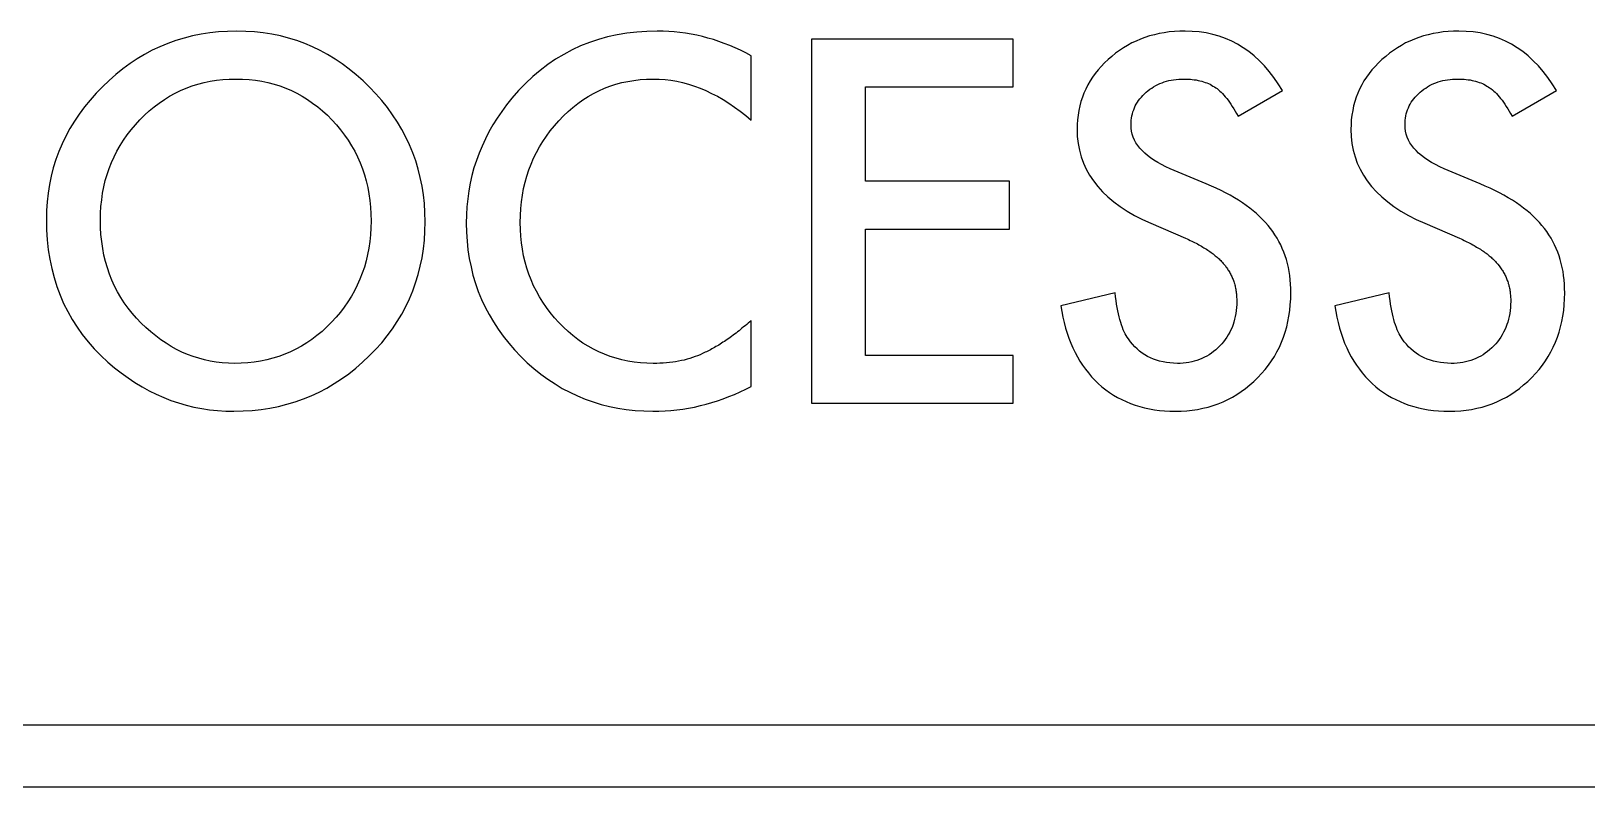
# Model space of a CAD drawing. Header units: metres. Extents: x 6 to 207, y 15 to 119.
# Drawn here: x 156.18 to 168.75, y 112.55 to 118.66 of the extents above; entities that cross this region are included whole.
import ezdxf

# ---------------------------------------------------------------- set-up
doc = ezdxf.new("R2010")
doc.units = ezdxf.units.M

msp = doc.modelspace()

# ---------------------------------------------------------------- linework, layer by layer
for p, q in [((157.349, 118.582), (157.284, 118.559)), ((157.416, 118.602), (157.349, 118.582)), ((157.483, 118.619), (157.416, 118.602)), ((157.552, 118.633), (157.483, 118.619)), ((157.622, 118.644), (157.552, 118.633)), ((157.693, 118.652), (157.622, 118.644)), ((157.766, 118.656), (157.693, 118.652)), ((157.84, 118.658), (157.766, 118.656)), ((157.913, 118.656), (157.84, 118.658)), ((157.985, 118.652), (157.913, 118.656)), ((158.055, 118.644), (157.985, 118.652)), ((158.125, 118.633), (158.055, 118.644)), ((158.193, 118.619), (158.125, 118.633)), ((158.26, 118.602), (158.193, 118.619)), ((158.325, 118.581), (158.26, 118.602)), ((158.39, 118.558), (158.325, 118.581)), ((160.764, 118.59), (160.691, 118.566)), ((160.838, 118.611), (160.764, 118.59)), ((160.915, 118.628), (160.838, 118.611)), ((160.993, 118.641), (160.915, 118.628)), ((161.073, 118.65), (160.993, 118.641)), ((161.156, 118.656), (161.073, 118.65)), ((161.239, 118.658), (161.156, 118.656)), ((161.286, 118.657), (161.239, 118.658)), ((161.332, 118.655), (161.286, 118.657)), ((161.377, 118.652), (161.332, 118.655)), ((161.423, 118.647), (161.377, 118.652)), ((161.468, 118.641), (161.423, 118.647)), ((161.514, 118.633), (161.468, 118.641)), ((161.559, 118.624), (161.514, 118.633)), ((161.604, 118.614), (161.559, 118.624)), ((161.648, 118.602), (161.604, 118.614)), ((161.693, 118.589), (161.648, 118.602)), ((161.737, 118.575), (161.693, 118.589)), ((164.117, 118.594), (162.485, 118.594)), ((162.485, 118.594), (162.485, 115.65)), ((164.117, 118.207), (164.117, 118.594)), ((165.109, 118.578), (165.074, 118.562)), ((165.145, 118.594), (165.109, 118.578)), ((165.181, 118.607), (165.145, 118.594)), ((165.219, 118.619), (165.181, 118.607)), ((165.257, 118.629), (165.219, 118.619)), ((165.296, 118.638), (165.257, 118.629)), ((165.336, 118.645), (165.296, 118.638)), ((165.377, 118.651), (165.336, 118.645)), ((165.419, 118.655), (165.377, 118.651)), ((165.462, 118.657), (165.419, 118.655)), ((165.505, 118.658), (165.462, 118.657)), ((165.563, 118.656), (165.505, 118.658)), ((165.62, 118.651), (165.563, 118.656)), ((165.676, 118.643), (165.62, 118.651)), ((165.73, 118.631), (165.676, 118.643)), ((165.782, 118.616), (165.73, 118.631)), ((165.833, 118.598), (165.782, 118.616)), ((165.882, 118.577), (165.833, 118.598)), ((167.323, 118.578), (167.288, 118.562)), ((167.359, 118.594), (167.323, 118.578)), ((167.395, 118.607), (167.359, 118.594)), ((167.433, 118.619), (167.395, 118.607)), ((167.471, 118.629), (167.433, 118.619)), ((167.51, 118.638), (167.471, 118.629)), ((167.55, 118.645), (167.51, 118.638)), ((167.591, 118.651), (167.55, 118.645)), ((167.633, 118.655), (167.591, 118.651)), ((167.675, 118.657), (167.633, 118.655)), ((167.719, 118.658), (167.675, 118.657)), ((167.777, 118.656), (167.719, 118.658)), ((167.834, 118.651), (167.777, 118.656)), ((167.89, 118.643), (167.834, 118.651)), ((167.944, 118.631), (167.89, 118.643)), ((167.996, 118.616), (167.944, 118.631)), ((168.047, 118.598), (167.996, 118.616)), ((168.096, 118.577), (168.047, 118.598)), ((157.096, 118.47), (157.036, 118.434)), ((157.158, 118.503), (157.096, 118.47)), ((157.22, 118.532), (157.158, 118.503)), ((157.284, 118.559), (157.22, 118.532)), ((158.453, 118.531), (158.39, 118.558)), ((158.515, 118.501), (158.453, 118.531)), ((158.575, 118.468), (158.515, 118.501)), ((158.635, 118.432), (158.575, 118.468)), ((160.484, 118.47), (160.418, 118.431)), ((160.551, 118.506), (160.484, 118.47)), ((160.62, 118.538), (160.551, 118.506)), ((160.691, 118.566), (160.62, 118.538)), ((161.781, 118.559), (161.737, 118.575)), ((161.825, 118.542), (161.781, 118.559)), ((161.869, 118.523), (161.825, 118.542)), ((161.913, 118.503), (161.869, 118.523)), ((161.956, 118.482), (161.913, 118.503)), ((161.999, 118.459), (161.956, 118.482)), ((161.999, 117.937), (161.999, 118.459)), ((164.913, 118.454), (164.883, 118.428)), ((164.943, 118.479), (164.913, 118.454)), ((164.975, 118.502), (164.943, 118.479)), ((165.007, 118.523), (164.975, 118.502)), ((165.04, 118.543), (165.007, 118.523)), ((165.074, 118.562), (165.04, 118.543)), ((165.93, 118.552), (165.882, 118.577)), ((165.976, 118.523), (165.93, 118.552)), ((166.021, 118.492), (165.976, 118.523)), ((166.065, 118.457), (166.021, 118.492)), ((166.107, 118.419), (166.065, 118.457)), ((167.127, 118.454), (167.097, 118.428)), ((167.157, 118.479), (167.127, 118.454)), ((167.189, 118.502), (167.157, 118.479)), ((167.221, 118.523), (167.189, 118.502)), ((167.254, 118.543), (167.221, 118.523)), ((167.288, 118.562), (167.254, 118.543)), ((168.144, 118.552), (168.096, 118.577)), ((168.19, 118.523), (168.144, 118.552)), ((168.235, 118.492), (168.19, 118.523)), ((168.279, 118.457), (168.235, 118.492)), ((168.32, 118.419), (168.279, 118.457)), ((156.92, 118.353), (156.864, 118.308)), ((156.978, 118.395), (156.92, 118.353)), ((157.036, 118.434), (156.978, 118.395)), ((158.693, 118.393), (158.635, 118.432)), ((158.75, 118.351), (158.693, 118.393)), ((158.806, 118.305), (158.75, 118.351)), ((160.293, 118.34), (160.233, 118.29)), ((160.355, 118.387), (160.293, 118.34)), ((160.418, 118.431), (160.355, 118.387)), ((164.802, 118.345), (164.779, 118.315)), ((164.827, 118.373), (164.802, 118.345)), ((164.854, 118.401), (164.827, 118.373)), ((164.883, 118.428), (164.854, 118.401)), ((166.147, 118.377), (166.107, 118.419)), ((166.186, 118.332), (166.147, 118.377)), ((166.223, 118.284), (166.186, 118.332)), ((167.016, 118.345), (166.993, 118.315)), ((167.041, 118.373), (167.016, 118.345)), ((167.068, 118.401), (167.041, 118.373)), ((167.097, 118.428), (167.068, 118.401)), ((168.361, 118.377), (168.32, 118.419)), ((168.399, 118.332), (168.361, 118.377)), ((168.437, 118.284), (168.399, 118.332)), ((156.755, 118.209), (156.703, 118.156)), ((156.809, 118.26), (156.755, 118.209)), ((156.864, 118.308), (156.809, 118.26)), ((157.433, 118.198), (157.479, 118.215)), ((157.479, 118.215), (157.527, 118.23)), ((157.527, 118.23), (157.576, 118.242)), ((157.576, 118.242), (157.625, 118.253)), ((157.625, 118.253), (157.676, 118.261)), ((157.676, 118.261), (157.728, 118.266)), ((157.728, 118.266), (157.78, 118.27)), ((157.78, 118.27), (157.834, 118.271)), ((157.834, 118.271), (157.888, 118.27)), ((157.888, 118.27), (157.941, 118.266)), ((157.941, 118.266), (157.993, 118.261)), ((157.993, 118.261), (158.043, 118.253)), ((158.043, 118.253), (158.093, 118.242)), ((158.093, 118.242), (158.142, 118.23)), ((158.142, 118.23), (158.19, 118.215)), ((158.19, 118.215), (158.236, 118.198)), ((158.861, 118.257), (158.806, 118.305)), ((158.914, 118.205), (158.861, 118.257)), ((158.965, 118.151), (158.914, 118.205)), ((160.175, 118.235), (160.119, 118.177)), ((160.233, 118.29), (160.175, 118.235)), ((160.812, 118.196), (160.857, 118.214)), ((160.857, 118.214), (160.904, 118.229)), ((160.904, 118.229), (160.952, 118.242)), ((160.952, 118.242), (161.001, 118.252)), ((161.001, 118.252), (161.05, 118.26)), ((161.05, 118.26), (161.101, 118.266)), ((161.101, 118.266), (161.153, 118.27)), ((161.153, 118.27), (161.205, 118.271)), ((161.205, 118.271), (161.254, 118.27)), ((161.254, 118.27), (161.302, 118.266)), ((161.302, 118.266), (161.349, 118.261)), ((161.349, 118.261), (161.397, 118.253)), ((161.397, 118.253), (161.444, 118.242)), ((161.444, 118.242), (161.492, 118.229)), ((161.492, 118.229), (161.539, 118.214)), ((161.539, 118.214), (161.586, 118.197)), ((162.922, 117.445), (162.922, 118.207)), ((162.922, 118.207), (164.117, 118.207)), ((164.719, 118.223), (164.702, 118.19)), ((164.737, 118.255), (164.719, 118.223)), ((164.757, 118.285), (164.737, 118.255)), ((164.779, 118.315), (164.757, 118.285)), ((165.236, 118.198), (165.251, 118.208)), ((165.251, 118.208), (165.268, 118.218)), ((165.268, 118.218), (165.284, 118.226)), ((165.284, 118.226), (165.301, 118.234)), ((165.301, 118.234), (165.319, 118.241)), ((165.319, 118.241), (165.337, 118.247)), ((165.337, 118.247), (165.355, 118.253)), ((165.355, 118.253), (165.374, 118.258)), ((165.374, 118.258), (165.393, 118.262)), ((165.393, 118.262), (165.413, 118.265)), ((165.413, 118.265), (165.433, 118.268)), ((165.433, 118.268), (165.454, 118.27)), ((165.454, 118.27), (165.475, 118.271)), ((165.475, 118.271), (165.496, 118.271)), ((165.496, 118.271), (165.514, 118.271)), ((165.514, 118.271), (165.531, 118.27)), ((165.531, 118.27), (165.548, 118.269)), ((165.548, 118.269), (165.564, 118.267)), ((165.564, 118.267), (165.58, 118.265)), ((165.58, 118.265), (165.596, 118.263)), ((165.596, 118.263), (165.611, 118.26)), ((165.611, 118.26), (165.626, 118.257)), ((165.626, 118.257), (165.64, 118.253)), ((165.64, 118.253), (165.654, 118.249)), ((165.654, 118.249), (165.668, 118.244)), ((165.668, 118.244), (165.681, 118.239)), ((165.681, 118.239), (165.694, 118.234)), ((165.694, 118.234), (165.707, 118.228)), ((165.707, 118.228), (165.719, 118.221)), ((165.719, 118.221), (165.731, 118.214)), ((165.731, 118.214), (165.742, 118.207)), ((165.742, 118.207), (165.753, 118.2)), ((166.259, 118.233), (166.223, 118.284)), ((166.293, 118.178), (166.259, 118.233)), ((166.933, 118.223), (166.916, 118.19)), ((166.951, 118.255), (166.933, 118.223)), ((166.971, 118.285), (166.951, 118.255)), ((166.993, 118.315), (166.971, 118.285)), ((167.45, 118.198), (167.465, 118.208)), ((167.465, 118.208), (167.481, 118.218)), ((167.481, 118.218), (167.498, 118.226)), ((167.498, 118.226), (167.515, 118.234)), ((167.515, 118.234), (167.533, 118.241)), ((167.533, 118.241), (167.551, 118.247)), ((167.551, 118.247), (167.569, 118.253)), ((167.569, 118.253), (167.588, 118.258)), ((167.588, 118.258), (167.607, 118.262)), ((167.607, 118.262), (167.627, 118.265)), ((167.627, 118.265), (167.647, 118.268)), ((167.647, 118.268), (167.667, 118.27)), ((167.667, 118.27), (167.688, 118.271)), ((167.688, 118.271), (167.71, 118.271)), ((167.71, 118.271), (167.727, 118.271)), ((167.727, 118.271), (167.745, 118.27)), ((167.745, 118.27), (167.761, 118.269)), ((167.761, 118.269), (167.778, 118.267)), ((167.778, 118.267), (167.794, 118.265)), ((167.794, 118.265), (167.809, 118.263)), ((167.809, 118.263), (167.825, 118.26)), ((167.825, 118.26), (167.84, 118.257)), ((167.84, 118.257), (167.854, 118.253)), ((167.854, 118.253), (167.868, 118.249)), ((167.868, 118.249), (167.882, 118.244)), ((167.882, 118.244), (167.895, 118.239)), ((167.895, 118.239), (167.908, 118.234)), ((167.908, 118.234), (167.921, 118.228)), ((167.921, 118.228), (167.933, 118.221)), ((167.933, 118.221), (167.945, 118.214)), ((167.945, 118.214), (167.956, 118.207)), ((167.956, 118.207), (167.967, 118.2)), ((168.473, 118.233), (168.437, 118.284)), ((168.507, 118.178), (168.473, 118.233)), ((156.655, 118.101), (156.609, 118.045)), ((156.703, 118.156), (156.655, 118.101)), ((157.173, 118.047), (157.214, 118.077)), ((157.214, 118.077), (157.256, 118.106)), ((157.256, 118.106), (157.298, 118.132)), ((157.298, 118.132), (157.342, 118.156)), ((157.342, 118.156), (157.387, 118.178)), ((157.387, 118.178), (157.433, 118.198)), ((158.236, 118.198), (158.282, 118.178)), ((158.282, 118.178), (158.327, 118.156)), ((158.327, 118.156), (158.37, 118.132)), ((158.37, 118.132), (158.413, 118.106)), ((158.413, 118.106), (158.454, 118.077)), ((158.454, 118.077), (158.495, 118.047)), ((159.013, 118.096), (158.965, 118.151)), ((159.058, 118.04), (159.013, 118.096)), ((160.064, 118.115), (160.022, 118.062)), ((160.119, 118.177), (160.064, 118.115)), ((160.598, 118.073), (160.639, 118.103)), ((160.639, 118.103), (160.68, 118.129)), ((160.68, 118.129), (160.723, 118.154)), ((160.723, 118.154), (160.767, 118.176)), ((160.767, 118.176), (160.812, 118.196)), ((161.586, 118.197), (161.632, 118.177)), ((161.632, 118.177), (161.679, 118.155)), ((161.679, 118.155), (161.725, 118.131)), ((161.725, 118.131), (161.771, 118.105)), ((161.771, 118.105), (161.817, 118.076)), ((161.817, 118.076), (161.863, 118.044)), ((164.663, 118.089), (164.654, 118.053)), ((164.675, 118.123), (164.663, 118.089)), ((164.688, 118.157), (164.675, 118.123)), ((164.702, 118.19), (164.688, 118.157)), ((165.111, 118.068), (165.12, 118.083)), ((165.12, 118.083), (165.13, 118.098)), ((165.13, 118.098), (165.14, 118.112)), ((165.14, 118.112), (165.152, 118.125)), ((165.152, 118.125), (165.164, 118.139)), ((165.164, 118.139), (165.177, 118.151)), ((165.177, 118.151), (165.191, 118.164)), ((165.191, 118.164), (165.205, 118.176)), ((165.205, 118.176), (165.22, 118.188)), ((165.22, 118.188), (165.236, 118.198)), ((165.753, 118.2), (165.764, 118.193)), ((165.764, 118.193), (165.775, 118.184)), ((165.775, 118.184), (165.786, 118.174)), ((165.786, 118.174), (165.797, 118.164)), ((165.797, 118.164), (165.808, 118.153)), ((165.808, 118.153), (165.819, 118.141)), ((165.819, 118.141), (165.83, 118.128)), ((165.83, 118.128), (165.842, 118.114)), ((165.842, 118.114), (165.853, 118.099)), ((165.853, 118.099), (165.864, 118.084)), ((165.864, 118.084), (165.876, 118.067)), ((165.934, 117.971), (166.293, 118.178)), ((166.877, 118.089), (166.868, 118.053)), ((166.888, 118.123), (166.877, 118.089)), ((166.901, 118.157), (166.888, 118.123)), ((166.916, 118.19), (166.901, 118.157)), ((167.325, 118.068), (167.334, 118.083)), ((167.334, 118.083), (167.344, 118.098)), ((167.344, 118.098), (167.354, 118.112)), ((167.354, 118.112), (167.366, 118.125)), ((167.366, 118.125), (167.378, 118.139)), ((167.378, 118.139), (167.391, 118.151)), ((167.391, 118.151), (167.405, 118.164)), ((167.405, 118.164), (167.419, 118.176)), ((167.419, 118.176), (167.434, 118.188)), ((167.434, 118.188), (167.45, 118.198)), ((167.967, 118.2), (167.978, 118.193)), ((167.978, 118.193), (167.989, 118.184)), ((167.989, 118.184), (168, 118.174)), ((168, 118.174), (168.011, 118.164)), ((168.011, 118.164), (168.022, 118.153)), ((168.022, 118.153), (168.033, 118.141)), ((168.033, 118.141), (168.044, 118.128)), ((168.044, 118.128), (168.056, 118.114)), ((168.056, 118.114), (168.067, 118.099)), ((168.067, 118.099), (168.078, 118.084)), ((168.078, 118.084), (168.09, 118.067)), ((168.148, 117.971), (168.507, 118.178)), ((156.567, 117.988), (156.528, 117.93)), ((156.609, 118.045), (156.567, 117.988)), ((157.057, 117.94), (157.095, 117.978)), ((157.095, 117.978), (157.133, 118.013)), ((157.133, 118.013), (157.173, 118.047)), ((158.495, 118.047), (158.534, 118.013)), ((158.534, 118.013), (158.573, 117.978)), ((158.573, 117.978), (158.61, 117.94)), ((159.1, 117.982), (159.058, 118.04)), ((159.139, 117.923), (159.1, 117.982)), ((159.946, 117.955), (159.911, 117.9)), ((159.983, 118.009), (159.946, 117.955)), ((160.022, 118.062), (159.983, 118.009)), ((160.444, 117.933), (160.481, 117.972)), ((160.481, 117.972), (160.519, 118.008)), ((160.519, 118.008), (160.558, 118.042)), ((160.558, 118.042), (160.598, 118.073)), ((161.863, 118.044), (161.909, 118.011)), ((161.909, 118.011), (161.954, 117.975)), ((161.954, 117.975), (161.999, 117.937)), ((164.64, 117.98), (164.635, 117.942)), ((164.646, 118.017), (164.64, 117.98)), ((164.654, 118.053), (164.646, 118.017)), ((165.071, 117.937), (165.073, 117.954)), ((165.073, 117.954), (165.076, 117.972)), ((165.076, 117.972), (165.08, 117.989)), ((165.08, 117.989), (165.084, 118.005)), ((165.084, 118.005), (165.09, 118.022)), ((165.09, 118.022), (165.096, 118.038)), ((165.096, 118.038), (165.103, 118.053)), ((165.103, 118.053), (165.111, 118.068)), ((165.876, 118.067), (165.887, 118.05)), ((165.887, 118.05), (165.899, 118.031)), ((165.899, 118.031), (165.911, 118.012)), ((165.911, 118.012), (165.922, 117.992)), ((165.922, 117.992), (165.934, 117.971)), ((166.854, 117.98), (166.849, 117.942)), ((166.86, 118.017), (166.854, 117.98)), ((166.868, 118.053), (166.86, 118.017)), ((167.285, 117.937), (167.287, 117.954)), ((167.287, 117.954), (167.29, 117.972)), ((167.29, 117.972), (167.293, 117.989)), ((167.293, 117.989), (167.298, 118.005)), ((167.298, 118.005), (167.304, 118.022)), ((167.304, 118.022), (167.31, 118.038)), ((167.31, 118.038), (167.317, 118.053)), ((167.317, 118.053), (167.325, 118.068)), ((168.09, 118.067), (168.101, 118.05)), ((168.101, 118.05), (168.113, 118.031)), ((168.113, 118.031), (168.124, 118.012)), ((168.124, 118.012), (168.136, 117.992)), ((168.136, 117.992), (168.148, 117.971)), ((156.492, 117.87), (156.459, 117.809)), ((156.528, 117.93), (156.492, 117.87)), ((156.955, 117.819), (156.986, 117.86)), ((156.986, 117.86), (157.021, 117.901)), ((157.021, 117.901), (157.057, 117.94)), ((158.61, 117.94), (158.646, 117.901)), ((158.646, 117.901), (158.68, 117.86)), ((158.68, 117.86), (158.712, 117.818)), ((159.175, 117.863), (159.139, 117.923)), ((159.207, 117.802), (159.175, 117.863)), ((159.879, 117.844), (159.85, 117.787)), ((159.911, 117.9), (159.879, 117.844)), ((160.344, 117.81), (160.375, 117.852)), ((160.375, 117.852), (160.409, 117.893)), ((160.409, 117.893), (160.444, 117.933)), ((164.633, 117.903), (164.632, 117.864)), ((164.632, 117.864), (164.634, 117.806)), ((164.635, 117.942), (164.633, 117.903)), ((165.069, 117.919), (165.071, 117.937)), ((165.069, 117.9), (165.069, 117.919)), ((165.07, 117.875), (165.069, 117.9)), ((165.073, 117.85), (165.07, 117.875)), ((165.079, 117.825), (165.073, 117.85)), ((165.087, 117.802), (165.079, 117.825)), ((166.847, 117.903), (166.846, 117.864)), ((166.846, 117.864), (166.848, 117.806)), ((166.849, 117.942), (166.847, 117.903)), ((167.283, 117.919), (167.285, 117.937)), ((167.283, 117.9), (167.283, 117.919)), ((167.284, 117.875), (167.283, 117.9)), ((167.287, 117.85), (167.284, 117.875)), ((167.293, 117.825), (167.287, 117.85)), ((167.3, 117.802), (167.293, 117.825)), ((156.429, 117.747), (156.402, 117.684)), ((156.459, 117.809), (156.429, 117.747)), ((156.872, 117.689), (156.897, 117.733)), ((156.897, 117.733), (156.925, 117.777)), ((156.925, 117.777), (156.955, 117.819)), ((158.712, 117.818), (158.741, 117.776)), ((158.741, 117.776), (158.768, 117.732)), ((158.768, 117.732), (158.794, 117.687)), ((159.237, 117.739), (159.207, 117.802)), ((159.263, 117.675), (159.237, 117.739)), ((159.823, 117.729), (159.799, 117.671)), ((159.85, 117.787), (159.823, 117.729)), ((160.263, 117.678), (160.288, 117.723)), ((160.288, 117.723), (160.315, 117.767)), ((160.315, 117.767), (160.344, 117.81)), ((164.634, 117.806), (164.64, 117.75)), ((164.64, 117.75), (164.651, 117.695)), ((165.096, 117.778), (165.087, 117.802)), ((165.108, 117.756), (165.096, 117.778)), ((165.123, 117.734), (165.108, 117.756)), ((165.139, 117.712), (165.123, 117.734)), ((165.158, 117.692), (165.139, 117.712)), ((166.848, 117.806), (166.854, 117.75)), ((166.854, 117.75), (166.864, 117.695)), ((167.31, 117.778), (167.3, 117.802)), ((167.322, 117.756), (167.31, 117.778)), ((167.337, 117.734), (167.322, 117.756)), ((167.353, 117.712), (167.337, 117.734)), ((167.372, 117.692), (167.353, 117.712)), ((156.379, 117.62), (156.358, 117.554)), ((156.402, 117.684), (156.379, 117.62)), ((156.809, 117.549), (156.828, 117.597)), ((156.828, 117.597), (156.849, 117.643)), ((156.849, 117.643), (156.872, 117.689)), ((158.794, 117.687), (158.817, 117.641)), ((158.817, 117.641), (158.837, 117.594)), ((158.837, 117.594), (158.856, 117.546)), ((159.287, 117.61), (159.263, 117.675)), ((159.307, 117.543), (159.287, 117.61)), ((159.777, 117.612), (159.758, 117.552)), ((159.799, 117.671), (159.777, 117.612)), ((160.202, 117.536), (160.22, 117.584)), ((160.22, 117.584), (160.24, 117.632)), ((160.24, 117.632), (160.263, 117.678)), ((164.651, 117.695), (164.665, 117.642)), ((164.665, 117.642), (164.684, 117.591)), ((164.684, 117.591), (164.706, 117.542)), ((165.179, 117.671), (165.158, 117.692)), ((165.202, 117.652), (165.179, 117.671)), ((165.227, 117.633), (165.202, 117.652)), ((165.254, 117.614), (165.227, 117.633)), ((165.284, 117.596), (165.254, 117.614)), ((165.316, 117.579), (165.284, 117.596)), ((165.35, 117.562), (165.316, 117.579)), ((166.864, 117.695), (166.879, 117.642)), ((166.879, 117.642), (166.897, 117.591)), ((166.897, 117.591), (166.92, 117.542)), ((167.393, 117.671), (167.372, 117.692)), ((167.416, 117.652), (167.393, 117.671)), ((167.441, 117.633), (167.416, 117.652)), ((167.468, 117.614), (167.441, 117.633)), ((167.498, 117.596), (167.468, 117.614)), ((167.53, 117.579), (167.498, 117.596)), ((167.564, 117.562), (167.53, 117.579)), ((156.341, 117.487), (156.327, 117.419)), ((156.358, 117.554), (156.341, 117.487)), ((156.766, 117.4), (156.778, 117.451)), ((156.778, 117.451), (156.793, 117.5)), ((156.793, 117.5), (156.809, 117.549)), ((158.856, 117.546), (158.872, 117.497)), ((158.872, 117.497), (158.886, 117.447)), ((158.886, 117.447), (158.899, 117.395)), ((159.324, 117.475), (159.307, 117.543)), ((159.338, 117.406), (159.324, 117.475)), ((159.741, 117.491), (159.727, 117.429)), ((159.758, 117.552), (159.741, 117.491)), ((160.171, 117.436), (160.185, 117.487)), ((160.185, 117.487), (160.202, 117.536)), ((164.706, 117.542), (164.733, 117.494)), ((164.733, 117.494), (164.764, 117.447)), ((164.764, 117.447), (164.799, 117.403)), ((165.386, 117.546), (165.35, 117.562)), ((165.677, 117.424), (165.386, 117.546)), ((166.92, 117.542), (166.947, 117.494)), ((166.947, 117.494), (166.978, 117.447)), ((166.978, 117.447), (167.013, 117.403)), ((167.6, 117.546), (167.564, 117.562)), ((167.891, 117.424), (167.6, 117.546)), ((156.316, 117.349), (156.308, 117.279)), ((156.327, 117.419), (156.316, 117.349)), ((156.749, 117.295), (156.756, 117.348)), ((156.756, 117.348), (156.766, 117.4)), ((158.899, 117.395), (158.908, 117.343)), ((158.908, 117.343), (158.916, 117.29)), ((159.349, 117.336), (159.338, 117.406)), ((159.357, 117.264), (159.349, 117.336)), ((159.716, 117.366), (159.707, 117.303)), ((159.727, 117.429), (159.716, 117.366)), ((160.142, 117.279), (160.15, 117.332)), ((160.15, 117.332), (160.159, 117.385)), ((160.159, 117.385), (160.171, 117.436)), ((164.085, 117.445), (162.922, 117.445)), ((164.085, 117.058), (164.085, 117.445)), ((164.799, 117.403), (164.838, 117.36)), ((164.838, 117.36), (164.882, 117.318)), ((165.718, 117.406), (165.677, 117.424)), ((165.758, 117.388), (165.718, 117.406)), ((165.796, 117.37), (165.758, 117.388)), ((165.833, 117.351), (165.796, 117.37)), ((165.869, 117.331), (165.833, 117.351)), ((165.904, 117.311), (165.869, 117.331)), ((167.013, 117.403), (167.052, 117.36)), ((167.052, 117.36), (167.095, 117.318)), ((167.932, 117.406), (167.891, 117.424)), ((167.972, 117.388), (167.932, 117.406)), ((168.01, 117.37), (167.972, 117.388)), ((168.047, 117.351), (168.01, 117.37)), ((168.083, 117.331), (168.047, 117.351)), ((168.118, 117.311), (168.083, 117.331)), ((156.303, 117.207), (156.302, 117.134)), ((156.308, 117.279), (156.303, 117.207)), ((156.74, 117.186), (156.743, 117.241)), ((156.743, 117.241), (156.749, 117.295)), ((158.916, 117.29), (158.921, 117.235)), ((158.921, 117.235), (158.925, 117.18)), ((159.361, 117.191), (159.357, 117.264)), ((159.701, 117.238), (159.697, 117.173)), ((159.707, 117.303), (159.701, 117.238)), ((160.133, 117.169), (160.137, 117.224)), ((160.137, 117.224), (160.142, 117.279)), ((164.882, 117.318), (164.929, 117.279)), ((164.929, 117.279), (164.981, 117.241)), ((164.981, 117.241), (165.036, 117.204)), ((165.036, 117.204), (165.096, 117.169)), ((165.937, 117.291), (165.904, 117.311)), ((165.969, 117.27), (165.937, 117.291)), ((165.999, 117.249), (165.969, 117.27)), ((166.029, 117.227), (165.999, 117.249)), ((166.056, 117.205), (166.029, 117.227)), ((166.083, 117.183), (166.056, 117.205)), ((167.095, 117.318), (167.143, 117.279)), ((167.143, 117.279), (167.194, 117.241)), ((167.194, 117.241), (167.25, 117.204)), ((167.25, 117.204), (167.31, 117.169)), ((168.151, 117.291), (168.118, 117.311)), ((168.183, 117.27), (168.151, 117.291)), ((168.213, 117.249), (168.183, 117.27)), ((168.242, 117.227), (168.213, 117.249)), ((168.27, 117.205), (168.242, 117.227)), ((168.297, 117.183), (168.27, 117.205)), ((156.302, 117.134), (156.304, 117.051)), ((156.739, 117.13), (156.74, 117.186)), ((156.74, 117.071), (156.739, 117.13)), ((156.743, 117.013), (156.74, 117.071)), ((158.925, 117.18), (158.926, 117.123)), ((158.926, 117.123), (158.925, 117.067)), ((159.363, 117.117), (159.361, 117.191)), ((159.361, 117.042), (159.363, 117.117)), ((159.697, 117.173), (159.695, 117.107)), ((159.695, 117.107), (159.697, 117.033)), ((160.132, 117.112), (160.133, 117.169)), ((160.133, 117.056), (160.132, 117.112)), ((165.096, 117.169), (165.16, 117.136)), ((165.16, 117.136), (165.228, 117.105)), ((165.228, 117.105), (165.509, 116.984)), ((166.108, 117.16), (166.083, 117.183)), ((166.132, 117.136), (166.108, 117.16)), ((166.155, 117.112), (166.132, 117.136)), ((166.176, 117.088), (166.155, 117.112)), ((166.196, 117.063), (166.176, 117.088)), ((167.31, 117.169), (167.374, 117.136)), ((167.374, 117.136), (167.442, 117.105)), ((167.442, 117.105), (167.723, 116.984)), ((168.322, 117.16), (168.297, 117.183)), ((168.346, 117.136), (168.322, 117.16)), ((168.369, 117.112), (168.346, 117.136)), ((168.39, 117.088), (168.369, 117.112)), ((168.41, 117.063), (168.39, 117.088)), ((156.304, 117.051), (156.309, 116.97)), ((156.309, 116.97), (156.317, 116.891)), ((156.749, 116.957), (156.743, 117.013)), ((156.757, 116.902), (156.749, 116.957)), ((158.916, 116.957), (158.908, 116.904)), ((158.921, 117.012), (158.916, 116.957)), ((158.925, 117.067), (158.921, 117.012)), ((159.349, 116.898), (159.357, 116.969)), ((159.357, 116.969), (159.361, 117.042)), ((159.697, 117.033), (159.702, 116.961)), ((159.702, 116.961), (159.709, 116.89)), ((160.137, 117.001), (160.133, 117.056)), ((160.142, 116.948), (160.137, 117.001)), ((160.15, 116.895), (160.142, 116.948)), ((162.922, 116.037), (162.922, 117.058)), ((162.922, 117.058), (164.085, 117.058)), ((165.509, 116.984), (165.522, 116.978)), ((165.522, 116.978), (165.534, 116.973)), ((165.534, 116.973), (165.547, 116.967)), ((165.547, 116.967), (165.559, 116.961)), ((165.559, 116.961), (165.571, 116.955)), ((165.571, 116.955), (165.582, 116.949)), ((165.582, 116.949), (165.594, 116.943)), ((165.594, 116.943), (165.605, 116.938)), ((166.215, 117.038), (166.196, 117.063)), ((166.232, 117.012), (166.215, 117.038)), ((166.249, 116.985), (166.232, 117.012)), ((166.264, 116.958), (166.249, 116.985)), ((166.278, 116.93), (166.264, 116.958)), ((167.723, 116.984), (167.736, 116.978)), ((167.736, 116.978), (167.748, 116.973)), ((167.748, 116.973), (167.76, 116.967)), ((167.76, 116.967), (167.773, 116.961)), ((167.773, 116.961), (167.784, 116.955)), ((167.784, 116.955), (167.796, 116.949)), ((167.796, 116.949), (167.808, 116.943)), ((167.808, 116.943), (167.819, 116.938)), ((168.429, 117.038), (168.41, 117.063)), ((168.446, 117.012), (168.429, 117.038)), ((168.463, 116.985), (168.446, 117.012)), ((168.478, 116.958), (168.463, 116.985)), ((168.492, 116.93), (168.478, 116.958)), ((156.317, 116.891), (156.329, 116.814)), ((156.767, 116.848), (156.757, 116.902)), ((156.78, 116.795), (156.767, 116.848)), ((158.898, 116.852), (158.886, 116.801)), ((158.908, 116.904), (158.898, 116.852)), ((159.324, 116.758), (159.338, 116.827)), ((159.338, 116.827), (159.349, 116.898)), ((159.709, 116.89), (159.72, 116.82)), ((159.72, 116.82), (159.734, 116.752)), ((160.159, 116.843), (160.15, 116.895)), ((160.171, 116.792), (160.159, 116.843)), ((165.605, 116.938), (165.616, 116.932)), ((165.616, 116.932), (165.627, 116.925)), ((165.627, 116.925), (165.637, 116.919)), ((165.637, 116.919), (165.648, 116.913)), ((165.648, 116.913), (165.658, 116.907)), ((165.658, 116.907), (165.668, 116.901)), ((165.668, 116.901), (165.678, 116.895)), ((165.678, 116.895), (165.688, 116.888)), ((165.688, 116.888), (165.697, 116.882)), ((165.697, 116.882), (165.706, 116.876)), ((165.706, 116.876), (165.715, 116.869)), ((165.715, 116.869), (165.724, 116.863)), ((165.724, 116.863), (165.733, 116.857)), ((165.733, 116.857), (165.741, 116.85)), ((165.741, 116.85), (165.749, 116.843)), ((165.749, 116.843), (165.757, 116.837)), ((165.757, 116.837), (165.765, 116.83)), ((165.765, 116.83), (165.772, 116.823)), ((165.772, 116.823), (165.78, 116.817)), ((166.291, 116.901), (166.278, 116.93)), ((166.303, 116.872), (166.291, 116.901)), ((166.314, 116.842), (166.303, 116.872)), ((166.324, 116.811), (166.314, 116.842)), ((167.819, 116.938), (167.83, 116.932)), ((167.83, 116.932), (167.841, 116.925)), ((167.841, 116.925), (167.851, 116.919)), ((167.851, 116.919), (167.862, 116.913)), ((167.862, 116.913), (167.872, 116.907)), ((167.872, 116.907), (167.882, 116.901)), ((167.882, 116.901), (167.892, 116.895)), ((167.892, 116.895), (167.901, 116.888)), ((167.901, 116.888), (167.911, 116.882)), ((167.911, 116.882), (167.92, 116.876)), ((167.92, 116.876), (167.929, 116.869)), ((167.929, 116.869), (167.938, 116.863)), ((167.938, 116.863), (167.946, 116.857)), ((167.946, 116.857), (167.955, 116.85)), ((167.955, 116.85), (167.963, 116.843)), ((167.963, 116.843), (167.971, 116.837)), ((167.971, 116.837), (167.979, 116.83)), ((167.979, 116.83), (167.986, 116.823)), ((167.986, 116.823), (167.993, 116.817)), ((168.505, 116.901), (168.492, 116.93)), ((168.517, 116.872), (168.505, 116.901)), ((168.528, 116.842), (168.517, 116.872)), ((168.538, 116.811), (168.528, 116.842)), ((156.329, 116.814), (156.345, 116.739)), ((156.345, 116.739), (156.364, 116.666)), ((156.795, 116.744), (156.78, 116.795)), ((156.812, 116.694), (156.795, 116.744)), ((156.831, 116.645), (156.812, 116.694)), ((158.855, 116.702), (158.836, 116.654)), ((158.872, 116.751), (158.855, 116.702)), ((158.886, 116.801), (158.872, 116.751)), ((159.307, 116.69), (159.324, 116.758)), ((159.734, 116.752), (159.75, 116.685)), ((160.185, 116.743), (160.171, 116.792)), ((160.201, 116.694), (160.185, 116.743)), ((160.22, 116.647), (160.201, 116.694)), ((165.78, 116.817), (165.787, 116.81)), ((165.787, 116.81), (165.794, 116.803)), ((165.794, 116.803), (165.8, 116.796)), ((165.8, 116.796), (165.807, 116.789)), ((165.807, 116.789), (165.813, 116.781)), ((165.813, 116.781), (165.819, 116.774)), ((165.819, 116.774), (165.831, 116.76)), ((165.831, 116.76), (165.836, 116.753)), ((165.836, 116.753), (165.842, 116.745)), ((165.842, 116.745), (165.847, 116.738)), ((165.847, 116.738), (165.852, 116.73)), ((165.852, 116.73), (165.857, 116.723)), ((165.857, 116.723), (165.862, 116.715)), ((165.862, 116.715), (165.866, 116.707)), ((165.866, 116.707), (165.871, 116.699)), ((165.871, 116.699), (165.875, 116.691)), ((166.332, 116.78), (166.324, 116.811)), ((166.34, 116.748), (166.332, 116.78)), ((166.346, 116.715), (166.34, 116.748)), ((166.351, 116.682), (166.346, 116.715)), ((167.993, 116.817), (168.001, 116.81)), ((168.001, 116.81), (168.007, 116.803)), ((168.007, 116.803), (168.014, 116.796)), ((168.014, 116.796), (168.021, 116.789)), ((168.021, 116.789), (168.027, 116.781)), ((168.027, 116.781), (168.033, 116.774)), ((168.033, 116.774), (168.045, 116.76)), ((168.045, 116.76), (168.05, 116.753)), ((168.05, 116.753), (168.056, 116.745)), ((168.056, 116.745), (168.061, 116.738)), ((168.061, 116.738), (168.066, 116.73)), ((168.066, 116.73), (168.071, 116.723)), ((168.071, 116.723), (168.076, 116.715)), ((168.076, 116.715), (168.08, 116.707)), ((168.08, 116.707), (168.085, 116.699)), ((168.085, 116.699), (168.089, 116.691)), ((168.546, 116.78), (168.538, 116.811)), ((168.553, 116.748), (168.546, 116.78)), ((168.56, 116.715), (168.553, 116.748)), ((168.565, 116.682), (168.56, 116.715)), ((156.364, 116.666), (156.386, 116.594)), ((156.386, 116.594), (156.412, 116.525)), ((156.853, 116.597), (156.831, 116.645)), ((156.877, 116.551), (156.853, 116.597)), ((158.815, 116.606), (158.792, 116.56)), ((158.836, 116.654), (158.815, 116.606)), ((159.263, 116.559), (159.286, 116.624)), ((159.286, 116.624), (159.307, 116.69)), ((159.75, 116.685), (159.77, 116.619)), ((159.77, 116.619), (159.793, 116.554)), ((160.24, 116.6), (160.22, 116.647)), ((160.263, 116.555), (160.24, 116.6)), ((165.875, 116.691), (165.879, 116.683)), ((165.879, 116.683), (165.883, 116.675)), ((165.883, 116.675), (165.886, 116.667)), ((165.886, 116.667), (165.89, 116.659)), ((165.89, 116.659), (165.893, 116.651)), ((165.893, 116.651), (165.896, 116.642)), ((165.896, 116.642), (165.899, 116.634)), ((165.899, 116.634), (165.902, 116.625)), ((165.902, 116.625), (165.904, 116.617)), ((165.904, 116.617), (165.907, 116.608)), ((165.907, 116.608), (165.909, 116.599)), ((165.909, 116.599), (165.911, 116.59)), ((165.911, 116.59), (165.913, 116.581)), ((165.913, 116.581), (165.915, 116.572)), ((165.915, 116.572), (165.916, 116.563)), ((166.355, 116.648), (166.351, 116.682)), ((166.358, 116.613), (166.355, 116.648)), ((166.359, 116.578), (166.358, 116.613)), ((166.36, 116.542), (166.359, 116.578)), ((168.089, 116.691), (168.093, 116.683)), ((168.093, 116.683), (168.097, 116.675)), ((168.097, 116.675), (168.1, 116.667)), ((168.1, 116.667), (168.104, 116.659)), ((168.104, 116.659), (168.107, 116.651)), ((168.107, 116.651), (168.11, 116.642)), ((168.11, 116.642), (168.113, 116.634)), ((168.113, 116.634), (168.116, 116.625)), ((168.116, 116.625), (168.118, 116.617)), ((168.118, 116.617), (168.121, 116.608)), ((168.121, 116.608), (168.123, 116.599)), ((168.123, 116.599), (168.125, 116.59)), ((168.125, 116.59), (168.127, 116.581)), ((168.127, 116.581), (168.129, 116.572)), ((168.129, 116.572), (168.13, 116.563)), ((168.569, 116.648), (168.565, 116.682)), ((168.572, 116.613), (168.569, 116.648)), ((168.573, 116.578), (168.572, 116.613)), ((168.574, 116.542), (168.573, 116.578)), ((156.412, 116.525), (156.441, 116.457)), ((156.441, 116.457), (156.474, 116.391)), ((156.903, 116.506), (156.877, 116.551)), ((156.931, 116.462), (156.903, 116.506)), ((156.962, 116.419), (156.931, 116.462)), ((158.739, 116.471), (158.71, 116.428)), ((158.767, 116.515), (158.739, 116.471)), ((158.792, 116.56), (158.767, 116.515)), ((159.207, 116.432), (159.236, 116.495)), ((159.236, 116.495), (159.263, 116.559)), ((159.793, 116.554), (159.819, 116.49)), ((159.819, 116.49), (159.848, 116.428)), ((160.287, 116.51), (160.263, 116.555)), ((160.314, 116.467), (160.287, 116.51)), ((160.343, 116.424), (160.314, 116.467)), ((164.94, 116.542), (164.501, 116.439)), ((164.944, 116.511), (164.94, 116.542)), ((164.948, 116.481), (164.944, 116.511)), ((164.952, 116.452), (164.948, 116.481)), ((164.957, 116.425), (164.952, 116.452)), ((165.916, 116.563), (165.918, 116.553)), ((165.918, 116.553), (165.919, 116.544)), ((165.919, 116.544), (165.92, 116.534)), ((165.92, 116.534), (165.921, 116.524)), ((165.921, 116.524), (165.922, 116.515)), ((165.923, 116.449), (165.921, 116.424)), ((165.922, 116.515), (165.922, 116.505)), ((165.922, 116.505), (165.923, 116.494)), ((165.923, 116.494), (165.923, 116.484)), ((165.923, 116.484), (165.923, 116.474)), ((165.923, 116.474), (165.923, 116.449)), ((166.352, 116.4), (166.356, 116.447)), ((166.356, 116.447), (166.359, 116.494)), ((166.359, 116.494), (166.36, 116.542)), ((167.154, 116.542), (166.715, 116.439)), ((167.158, 116.511), (167.154, 116.542)), ((167.162, 116.481), (167.158, 116.511)), ((167.166, 116.452), (167.162, 116.481)), ((167.171, 116.425), (167.166, 116.452)), ((168.13, 116.563), (168.132, 116.553)), ((168.132, 116.553), (168.133, 116.544)), ((168.133, 116.544), (168.134, 116.534)), ((168.134, 116.534), (168.135, 116.524)), ((168.135, 116.524), (168.136, 116.515)), ((168.136, 116.449), (168.135, 116.424)), ((168.136, 116.515), (168.136, 116.505)), ((168.136, 116.505), (168.137, 116.494)), ((168.137, 116.474), (168.136, 116.449)), ((168.137, 116.494), (168.137, 116.484)), ((168.137, 116.484), (168.137, 116.474)), ((168.566, 116.4), (168.57, 116.447)), ((168.57, 116.447), (168.573, 116.494)), ((168.573, 116.494), (168.574, 116.542)), ((156.474, 116.391), (156.51, 116.327)), ((156.51, 116.327), (156.55, 116.265)), ((156.995, 116.378), (156.962, 116.419)), ((157.03, 116.338), (156.995, 116.378)), ((157.068, 116.299), (157.03, 116.338)), ((158.643, 116.345), (158.607, 116.305)), ((158.678, 116.386), (158.643, 116.345)), ((158.71, 116.428), (158.678, 116.386)), ((159.138, 116.312), (159.174, 116.371)), ((159.174, 116.371), (159.207, 116.432)), ((159.848, 116.428), (159.88, 116.367)), ((159.88, 116.367), (159.915, 116.308)), ((160.375, 116.383), (160.343, 116.424)), ((160.408, 116.342), (160.375, 116.383)), ((160.443, 116.303), (160.408, 116.342)), ((161.999, 116.32), (161.987, 116.309)), ((161.999, 115.787), (161.999, 116.32)), ((164.501, 116.439), (164.509, 116.392)), ((164.509, 116.392), (164.518, 116.346)), ((164.518, 116.346), (164.528, 116.302)), ((164.962, 116.398), (164.957, 116.425)), ((164.967, 116.373), (164.962, 116.398)), ((164.973, 116.349), (164.967, 116.373)), ((164.979, 116.326), (164.973, 116.349)), ((164.985, 116.304), (164.979, 116.326)), ((165.906, 116.33), (165.9, 116.307)), ((165.911, 116.352), (165.906, 116.33)), ((165.915, 116.376), (165.911, 116.352)), ((165.919, 116.399), (165.915, 116.376)), ((165.921, 116.424), (165.919, 116.399)), ((166.337, 116.311), (166.345, 116.355)), ((166.345, 116.355), (166.352, 116.4)), ((166.715, 116.439), (166.723, 116.392)), ((166.723, 116.392), (166.732, 116.346)), ((166.732, 116.346), (166.742, 116.302)), ((167.176, 116.398), (167.171, 116.425)), ((167.181, 116.373), (167.176, 116.398)), ((167.187, 116.349), (167.181, 116.373)), ((167.193, 116.326), (167.187, 116.349)), ((167.199, 116.304), (167.193, 116.326)), ((168.12, 116.33), (168.114, 116.307)), ((168.125, 116.352), (168.12, 116.33)), ((168.129, 116.376), (168.125, 116.352)), ((168.133, 116.399), (168.129, 116.376)), ((168.135, 116.424), (168.133, 116.399)), ((168.551, 116.311), (168.559, 116.355)), ((168.559, 116.355), (168.566, 116.4)), ((156.55, 116.265), (156.592, 116.205)), ((156.592, 116.205), (156.639, 116.147)), ((157.107, 116.262), (157.068, 116.299)), ((157.146, 116.227), (157.107, 116.262)), ((157.186, 116.194), (157.146, 116.227)), ((157.227, 116.164), (157.186, 116.194)), ((158.489, 116.198), (158.448, 116.167)), ((158.53, 116.231), (158.489, 116.198)), ((158.569, 116.267), (158.53, 116.231)), ((158.607, 116.305), (158.569, 116.267)), ((159.012, 116.14), (159.057, 116.196)), ((159.057, 116.196), (159.099, 116.253)), ((159.099, 116.253), (159.138, 116.312)), ((159.915, 116.308), (159.953, 116.25)), ((159.953, 116.25), (159.994, 116.192)), ((159.994, 116.192), (160.039, 116.137)), ((160.481, 116.265), (160.443, 116.303)), ((160.519, 116.23), (160.481, 116.265)), ((160.558, 116.197), (160.519, 116.23)), ((160.598, 116.166), (160.558, 116.197)), ((161.84, 116.191), (161.828, 116.183)), ((161.852, 116.2), (161.84, 116.191)), ((161.864, 116.209), (161.852, 116.2)), ((161.876, 116.218), (161.864, 116.209)), ((161.888, 116.228), (161.876, 116.218)), ((161.9, 116.237), (161.888, 116.228)), ((161.912, 116.247), (161.9, 116.237)), ((161.924, 116.257), (161.912, 116.247)), ((161.937, 116.267), (161.924, 116.257)), ((161.949, 116.277), (161.937, 116.267)), ((161.962, 116.288), (161.949, 116.277)), ((161.974, 116.298), (161.962, 116.288)), ((161.987, 116.309), (161.974, 116.298)), ((164.528, 116.302), (164.539, 116.258)), ((164.539, 116.258), (164.552, 116.216)), ((164.552, 116.216), (164.566, 116.176)), ((164.992, 116.283), (164.985, 116.304)), ((164.999, 116.264), (164.992, 116.283)), ((165.006, 116.245), (164.999, 116.264)), ((165.014, 116.228), (165.006, 116.245)), ((165.022, 116.212), (165.014, 116.228)), ((165.03, 116.197), (165.022, 116.212)), ((165.038, 116.184), (165.03, 116.197)), ((165.855, 116.204), (165.843, 116.185)), ((165.866, 116.224), (165.855, 116.204)), ((165.876, 116.244), (165.866, 116.224)), ((165.885, 116.264), (165.876, 116.244)), ((165.893, 116.286), (165.885, 116.264)), ((165.9, 116.307), (165.893, 116.286)), ((166.301, 116.184), (166.315, 116.225)), ((166.315, 116.225), (166.327, 116.268)), ((166.327, 116.268), (166.337, 116.311)), ((166.742, 116.302), (166.753, 116.258)), ((166.753, 116.258), (166.766, 116.216)), ((166.766, 116.216), (166.78, 116.176)), ((167.206, 116.283), (167.199, 116.304)), ((167.213, 116.264), (167.206, 116.283)), ((167.22, 116.245), (167.213, 116.264)), ((167.228, 116.228), (167.22, 116.245)), ((167.235, 116.212), (167.228, 116.228)), ((167.244, 116.197), (167.235, 116.212)), ((167.252, 116.184), (167.244, 116.197)), ((168.069, 116.204), (168.057, 116.185)), ((168.08, 116.224), (168.069, 116.204)), ((168.089, 116.244), (168.08, 116.224)), ((168.098, 116.264), (168.089, 116.244)), ((168.107, 116.286), (168.098, 116.264)), ((168.114, 116.307), (168.107, 116.286)), ((168.515, 116.184), (168.529, 116.225)), ((168.529, 116.225), (168.541, 116.268)), ((168.541, 116.268), (168.551, 116.311)), ((156.639, 116.147), (156.689, 116.09)), ((156.689, 116.09), (156.742, 116.036)), ((157.269, 116.135), (157.227, 116.164)), ((157.311, 116.109), (157.269, 116.135)), ((157.354, 116.086), (157.311, 116.109)), ((157.398, 116.064), (157.354, 116.086)), ((157.442, 116.045), (157.398, 116.064)), ((158.274, 116.066), (158.228, 116.047)), ((158.319, 116.088), (158.274, 116.066)), ((158.363, 116.112), (158.319, 116.088)), ((158.406, 116.138), (158.363, 116.112)), ((158.448, 116.167), (158.406, 116.138)), ((158.912, 116.033), (158.963, 116.086)), ((158.963, 116.086), (159.012, 116.14)), ((160.039, 116.137), (160.086, 116.082)), ((160.086, 116.082), (160.136, 116.029)), ((160.639, 116.137), (160.598, 116.166)), ((160.681, 116.111), (160.639, 116.137)), ((160.724, 116.087), (160.681, 116.111)), ((160.768, 116.065), (160.724, 116.087)), ((160.813, 116.046), (160.768, 116.065)), ((161.637, 116.067), (161.626, 116.062)), ((161.648, 116.072), (161.637, 116.067)), ((161.659, 116.077), (161.648, 116.072)), ((161.67, 116.083), (161.659, 116.077)), ((161.681, 116.089), (161.67, 116.083)), ((161.692, 116.095), (161.681, 116.089)), ((161.703, 116.101), (161.692, 116.095)), ((161.714, 116.108), (161.703, 116.101)), ((161.725, 116.114), (161.714, 116.108)), ((161.736, 116.121), (161.725, 116.114)), ((161.748, 116.128), (161.736, 116.121)), ((161.759, 116.135), (161.748, 116.128)), ((161.77, 116.143), (161.759, 116.135)), ((161.782, 116.15), (161.77, 116.143)), ((161.793, 116.158), (161.782, 116.15)), ((161.805, 116.166), (161.793, 116.158)), ((161.817, 116.174), (161.805, 116.166)), ((161.828, 116.183), (161.817, 116.174)), ((164.566, 116.176), (164.581, 116.136)), ((164.581, 116.136), (164.598, 116.098)), ((164.598, 116.098), (164.616, 116.061)), ((165.047, 116.171), (165.038, 116.184)), ((165.063, 116.148), (165.047, 116.171)), ((165.081, 116.127), (165.063, 116.148)), ((165.099, 116.107), (165.081, 116.127)), ((165.118, 116.089), (165.099, 116.107)), ((165.137, 116.072), (165.118, 116.089)), ((165.158, 116.056), (165.137, 116.072)), ((165.736, 116.069), (165.718, 116.055)), ((165.753, 116.083), (165.736, 116.069)), ((165.77, 116.098), (165.753, 116.083)), ((165.786, 116.114), (165.77, 116.098)), ((165.802, 116.131), (165.786, 116.114)), ((165.816, 116.148), (165.802, 116.131)), ((165.83, 116.166), (165.816, 116.148)), ((165.843, 116.185), (165.83, 116.166)), ((166.227, 116.029), (166.248, 116.067)), ((166.248, 116.067), (166.268, 116.105)), ((166.268, 116.105), (166.285, 116.144)), ((166.285, 116.144), (166.301, 116.184)), ((166.78, 116.176), (166.795, 116.136)), ((166.795, 116.136), (166.812, 116.098)), ((166.812, 116.098), (166.83, 116.061)), ((167.261, 116.171), (167.252, 116.184)), ((167.277, 116.148), (167.261, 116.171)), ((167.294, 116.127), (167.277, 116.148)), ((167.312, 116.107), (167.294, 116.127)), ((167.331, 116.089), (167.312, 116.107)), ((167.351, 116.072), (167.331, 116.089)), ((167.372, 116.056), (167.351, 116.072)), ((167.95, 116.069), (167.932, 116.055)), ((167.967, 116.083), (167.95, 116.069)), ((167.984, 116.098), (167.967, 116.083)), ((168, 116.114), (167.984, 116.098)), ((168.016, 116.131), (168, 116.114)), ((168.03, 116.148), (168.016, 116.131)), ((168.044, 116.166), (168.03, 116.148)), ((168.057, 116.185), (168.044, 116.166)), ((168.441, 116.029), (168.462, 116.067)), ((168.462, 116.067), (168.481, 116.105)), ((168.481, 116.105), (168.499, 116.144)), ((168.499, 116.144), (168.515, 116.184)), ((156.742, 116.036), (156.799, 115.983)), ((156.799, 115.983), (156.852, 115.938)), ((156.852, 115.938), (156.907, 115.895)), ((157.488, 116.028), (157.442, 116.045)), ((157.533, 116.014), (157.488, 116.028)), ((157.58, 116.001), (157.533, 116.014)), ((157.627, 115.991), (157.58, 116.001)), ((157.675, 115.983), (157.627, 115.991)), ((157.724, 115.978), (157.675, 115.983)), ((157.773, 115.974), (157.724, 115.978)), ((157.823, 115.973), (157.773, 115.974)), ((157.877, 115.974), (157.823, 115.973)), ((157.93, 115.978), (157.877, 115.974)), ((157.982, 115.983), (157.93, 115.978)), ((158.033, 115.991), (157.982, 115.983)), ((158.083, 116.002), (158.033, 115.991)), ((158.132, 116.014), (158.083, 116.002)), ((158.181, 116.029), (158.132, 116.014)), ((158.228, 116.047), (158.181, 116.029)), ((158.802, 115.934), (158.858, 115.982)), ((158.858, 115.982), (158.912, 116.033)), ((160.136, 116.029), (160.189, 115.978)), ((160.189, 115.978), (160.243, 115.931)), ((160.859, 116.029), (160.813, 116.046)), ((160.906, 116.014), (160.859, 116.029)), ((160.954, 116.002), (160.906, 116.014)), ((161.002, 115.991), (160.954, 116.002)), ((161.052, 115.983), (161.002, 115.991)), ((161.103, 115.978), (161.052, 115.983)), ((161.155, 115.974), (161.103, 115.978)), ((161.207, 115.973), (161.155, 115.974)), ((161.235, 115.973), (161.207, 115.973)), ((161.261, 115.974), (161.235, 115.973)), ((161.288, 115.975), (161.261, 115.974)), ((161.314, 115.977), (161.288, 115.975)), ((161.339, 115.98), (161.314, 115.977)), ((161.364, 115.983), (161.339, 115.98)), ((161.388, 115.986), (161.364, 115.983)), ((161.412, 115.99), (161.388, 115.986)), ((161.435, 115.995), (161.412, 115.99)), ((161.458, 116), (161.435, 115.995)), ((161.481, 116.006), (161.458, 116)), ((161.502, 116.012), (161.481, 116.006)), ((161.524, 116.019), (161.502, 116.012)), ((161.545, 116.027), (161.524, 116.019)), ((161.565, 116.035), (161.545, 116.027)), ((161.585, 116.043), (161.565, 116.035)), ((161.604, 116.052), (161.585, 116.043)), ((161.615, 116.057), (161.604, 116.052)), ((161.626, 116.062), (161.615, 116.057)), ((164.117, 116.037), (162.922, 116.037)), ((164.117, 115.65), (164.117, 116.037)), ((164.616, 116.061), (164.635, 116.025)), ((164.635, 116.025), (164.655, 115.991)), ((164.655, 115.991), (164.677, 115.957)), ((164.677, 115.957), (164.7, 115.925)), ((165.18, 116.042), (165.158, 116.056)), ((165.202, 116.029), (165.18, 116.042)), ((165.225, 116.017), (165.202, 116.029)), ((165.249, 116.007), (165.225, 116.017)), ((165.274, 115.998), (165.249, 116.007)), ((165.3, 115.99), (165.274, 115.998)), ((165.327, 115.984), (165.3, 115.99)), ((165.355, 115.979), (165.327, 115.984)), ((165.383, 115.976), (165.355, 115.979)), ((165.413, 115.974), (165.383, 115.976)), ((165.443, 115.973), (165.413, 115.974)), ((165.467, 115.973), (165.443, 115.973)), ((165.491, 115.975), (165.467, 115.973)), ((165.514, 115.977), (165.491, 115.975)), ((165.536, 115.981), (165.514, 115.977)), ((165.559, 115.985), (165.536, 115.981)), ((165.58, 115.991), (165.559, 115.985)), ((165.601, 115.997), (165.58, 115.991)), ((165.622, 116.004), (165.601, 115.997)), ((165.642, 116.013), (165.622, 116.004)), ((165.662, 116.022), (165.642, 116.013)), ((165.681, 116.032), (165.662, 116.022)), ((165.7, 116.043), (165.681, 116.032)), ((165.718, 116.055), (165.7, 116.043)), ((166.152, 115.924), (166.179, 115.958)), ((166.179, 115.958), (166.204, 115.993)), ((166.204, 115.993), (166.227, 116.029)), ((166.83, 116.061), (166.849, 116.025)), ((166.849, 116.025), (166.869, 115.991)), ((166.869, 115.991), (166.891, 115.957)), ((166.891, 115.957), (166.914, 115.925)), ((167.393, 116.042), (167.372, 116.056)), ((167.416, 116.029), (167.393, 116.042)), ((167.439, 116.017), (167.416, 116.029)), ((167.463, 116.007), (167.439, 116.017)), ((167.488, 115.998), (167.463, 116.007)), ((167.514, 115.99), (167.488, 115.998)), ((167.541, 115.984), (167.514, 115.99)), ((167.569, 115.979), (167.541, 115.984)), ((167.597, 115.976), (167.569, 115.979)), ((167.627, 115.974), (167.597, 115.976)), ((167.657, 115.973), (167.627, 115.974)), ((167.681, 115.973), (167.657, 115.973)), ((167.705, 115.975), (167.681, 115.973)), ((167.728, 115.977), (167.705, 115.975)), ((167.75, 115.981), (167.728, 115.977)), ((167.772, 115.985), (167.75, 115.981)), ((167.794, 115.991), (167.772, 115.985)), ((167.815, 115.997), (167.794, 115.991)), ((167.836, 116.004), (167.815, 115.997)), ((167.856, 116.013), (167.836, 116.004)), ((167.876, 116.022), (167.856, 116.013)), ((167.895, 116.032), (167.876, 116.022)), ((167.914, 116.043), (167.895, 116.032)), ((167.932, 116.055), (167.914, 116.043)), ((168.366, 115.924), (168.393, 115.958)), ((168.393, 115.958), (168.418, 115.993)), ((168.418, 115.993), (168.441, 116.029)), ((156.907, 115.895), (156.962, 115.855)), ((156.962, 115.855), (157.018, 115.818)), ((157.018, 115.818), (157.075, 115.784)), ((158.629, 115.809), (158.688, 115.847)), ((158.688, 115.847), (158.746, 115.889)), ((158.746, 115.889), (158.802, 115.934)), ((160.243, 115.931), (160.298, 115.886)), ((160.298, 115.886), (160.355, 115.845)), ((160.355, 115.845), (160.413, 115.807)), ((164.7, 115.925), (164.724, 115.895)), ((164.724, 115.895), (164.749, 115.865)), ((164.749, 115.865), (164.776, 115.837)), ((164.776, 115.837), (164.804, 115.81)), ((166.028, 115.798), (166.061, 115.827)), ((166.061, 115.827), (166.093, 115.858)), ((166.093, 115.858), (166.123, 115.89)), ((166.123, 115.89), (166.152, 115.924)), ((166.914, 115.925), (166.938, 115.895)), ((166.938, 115.895), (166.963, 115.865)), ((166.963, 115.865), (166.99, 115.837)), ((166.99, 115.837), (167.018, 115.81)), ((168.242, 115.798), (168.275, 115.827)), ((168.275, 115.827), (168.307, 115.858)), ((168.307, 115.858), (168.337, 115.89)), ((168.337, 115.89), (168.366, 115.924)), ((157.075, 115.784), (157.132, 115.752)), ((157.132, 115.752), (157.19, 115.723)), ((157.19, 115.723), (157.25, 115.697)), ((157.25, 115.697), (157.309, 115.674)), ((158.379, 115.685), (158.443, 115.711)), ((158.443, 115.711), (158.506, 115.741)), ((158.506, 115.741), (158.568, 115.773)), ((158.568, 115.773), (158.629, 115.809)), ((160.413, 115.807), (160.472, 115.771)), ((160.472, 115.771), (160.532, 115.739)), ((160.532, 115.739), (160.594, 115.71)), ((160.594, 115.71), (160.656, 115.684)), ((161.727, 115.67), (161.773, 115.686)), ((161.773, 115.686), (161.819, 115.704)), ((161.819, 115.704), (161.864, 115.722)), ((161.864, 115.722), (161.91, 115.742)), ((161.91, 115.742), (161.955, 115.764)), ((161.955, 115.764), (161.999, 115.787)), ((164.804, 115.81), (164.833, 115.784)), ((164.833, 115.784), (164.864, 115.76)), ((164.864, 115.76), (164.895, 115.738)), ((164.895, 115.738), (164.927, 115.717)), ((164.927, 115.717), (164.96, 115.698)), ((164.96, 115.698), (164.994, 115.68)), ((165.85, 115.68), (165.888, 115.7)), ((165.888, 115.7), (165.924, 115.722)), ((165.924, 115.722), (165.96, 115.745)), ((165.96, 115.745), (165.994, 115.77)), ((165.994, 115.77), (166.028, 115.798)), ((167.018, 115.81), (167.047, 115.784)), ((167.047, 115.784), (167.078, 115.76)), ((167.078, 115.76), (167.109, 115.738)), ((167.109, 115.738), (167.141, 115.717)), ((167.141, 115.717), (167.174, 115.698)), ((167.174, 115.698), (167.208, 115.68)), ((168.064, 115.68), (168.102, 115.7)), ((168.102, 115.7), (168.138, 115.722)), ((168.138, 115.722), (168.174, 115.745)), ((168.174, 115.745), (168.208, 115.77)), ((168.208, 115.77), (168.242, 115.798)), ((157.309, 115.674), (157.37, 115.653)), ((157.37, 115.653), (157.432, 115.635)), ((157.432, 115.635), (157.494, 115.62)), ((157.494, 115.62), (157.557, 115.608)), ((157.557, 115.608), (157.621, 115.598)), ((157.621, 115.598), (157.685, 115.591)), ((157.685, 115.591), (157.751, 115.587)), ((157.751, 115.587), (157.817, 115.586)), ((157.817, 115.586), (157.892, 115.588)), ((157.892, 115.588), (157.965, 115.592)), ((157.965, 115.592), (158.037, 115.6)), ((158.037, 115.6), (158.108, 115.611)), ((158.108, 115.611), (158.178, 115.625)), ((158.178, 115.625), (158.246, 115.642)), ((158.246, 115.642), (158.313, 115.662)), ((158.313, 115.662), (158.379, 115.685)), ((160.656, 115.684), (160.721, 115.661)), ((160.721, 115.661), (160.786, 115.641)), ((160.786, 115.641), (160.853, 115.624)), ((160.853, 115.624), (160.92, 115.611)), ((160.92, 115.611), (160.989, 115.6)), ((160.989, 115.6), (161.06, 115.592)), ((161.06, 115.592), (161.132, 115.588)), ((161.132, 115.588), (161.204, 115.586)), ((161.204, 115.586), (161.253, 115.587)), ((161.253, 115.587), (161.302, 115.589)), ((161.302, 115.589), (161.35, 115.592)), ((161.35, 115.592), (161.398, 115.597)), ((161.398, 115.597), (161.446, 115.603)), ((161.446, 115.603), (161.493, 115.611)), ((161.493, 115.611), (161.541, 115.62)), ((161.541, 115.62), (161.588, 115.631)), ((161.588, 115.631), (161.635, 115.642)), ((161.635, 115.642), (161.681, 115.656)), ((161.681, 115.656), (161.727, 115.67)), ((162.485, 115.65), (164.117, 115.65)), ((164.994, 115.68), (165.029, 115.664)), ((165.029, 115.664), (165.065, 115.649)), ((165.065, 115.649), (165.101, 115.636)), ((165.101, 115.636), (165.139, 115.624)), ((165.139, 115.624), (165.177, 115.614)), ((165.177, 115.614), (165.217, 115.605)), ((165.217, 115.605), (165.257, 115.598)), ((165.257, 115.598), (165.298, 115.593)), ((165.298, 115.593), (165.34, 115.589)), ((165.34, 115.589), (165.383, 115.587)), ((165.383, 115.587), (165.427, 115.586)), ((165.427, 115.586), (165.473, 115.587)), ((165.473, 115.587), (165.519, 115.59)), ((165.519, 115.59), (165.563, 115.594)), ((165.563, 115.594), (165.607, 115.601)), ((165.607, 115.601), (165.65, 115.61)), ((165.65, 115.61), (165.692, 115.62)), ((165.692, 115.62), (165.733, 115.632)), ((165.733, 115.632), (165.773, 115.646)), ((165.773, 115.646), (165.812, 115.662)), ((165.812, 115.662), (165.85, 115.68)), ((167.208, 115.68), (167.243, 115.664)), ((167.243, 115.664), (167.278, 115.649)), ((167.278, 115.649), (167.315, 115.636)), ((167.315, 115.636), (167.353, 115.624)), ((167.353, 115.624), (167.391, 115.614)), ((167.391, 115.614), (167.43, 115.605)), ((167.43, 115.605), (167.471, 115.598)), ((167.471, 115.598), (167.512, 115.593)), ((167.512, 115.593), (167.554, 115.589)), ((167.554, 115.589), (167.597, 115.587)), ((167.597, 115.587), (167.641, 115.586)), ((167.641, 115.586), (167.687, 115.587)), ((167.687, 115.587), (167.733, 115.59)), ((167.733, 115.59), (167.777, 115.594)), ((167.777, 115.594), (167.821, 115.601)), ((167.821, 115.601), (167.864, 115.61)), ((167.864, 115.61), (167.906, 115.62)), ((167.906, 115.62), (167.947, 115.632)), ((167.947, 115.632), (167.987, 115.646)), ((167.987, 115.646), (168.026, 115.662)), ((168.026, 115.662), (168.064, 115.68)), ((203.38, 113.05), (111.58, 113.05)), ((111.586, 112.55), (203.374, 112.55))]:
    msp.add_line(p, q)

doc.saveas('drawing.dxf')
